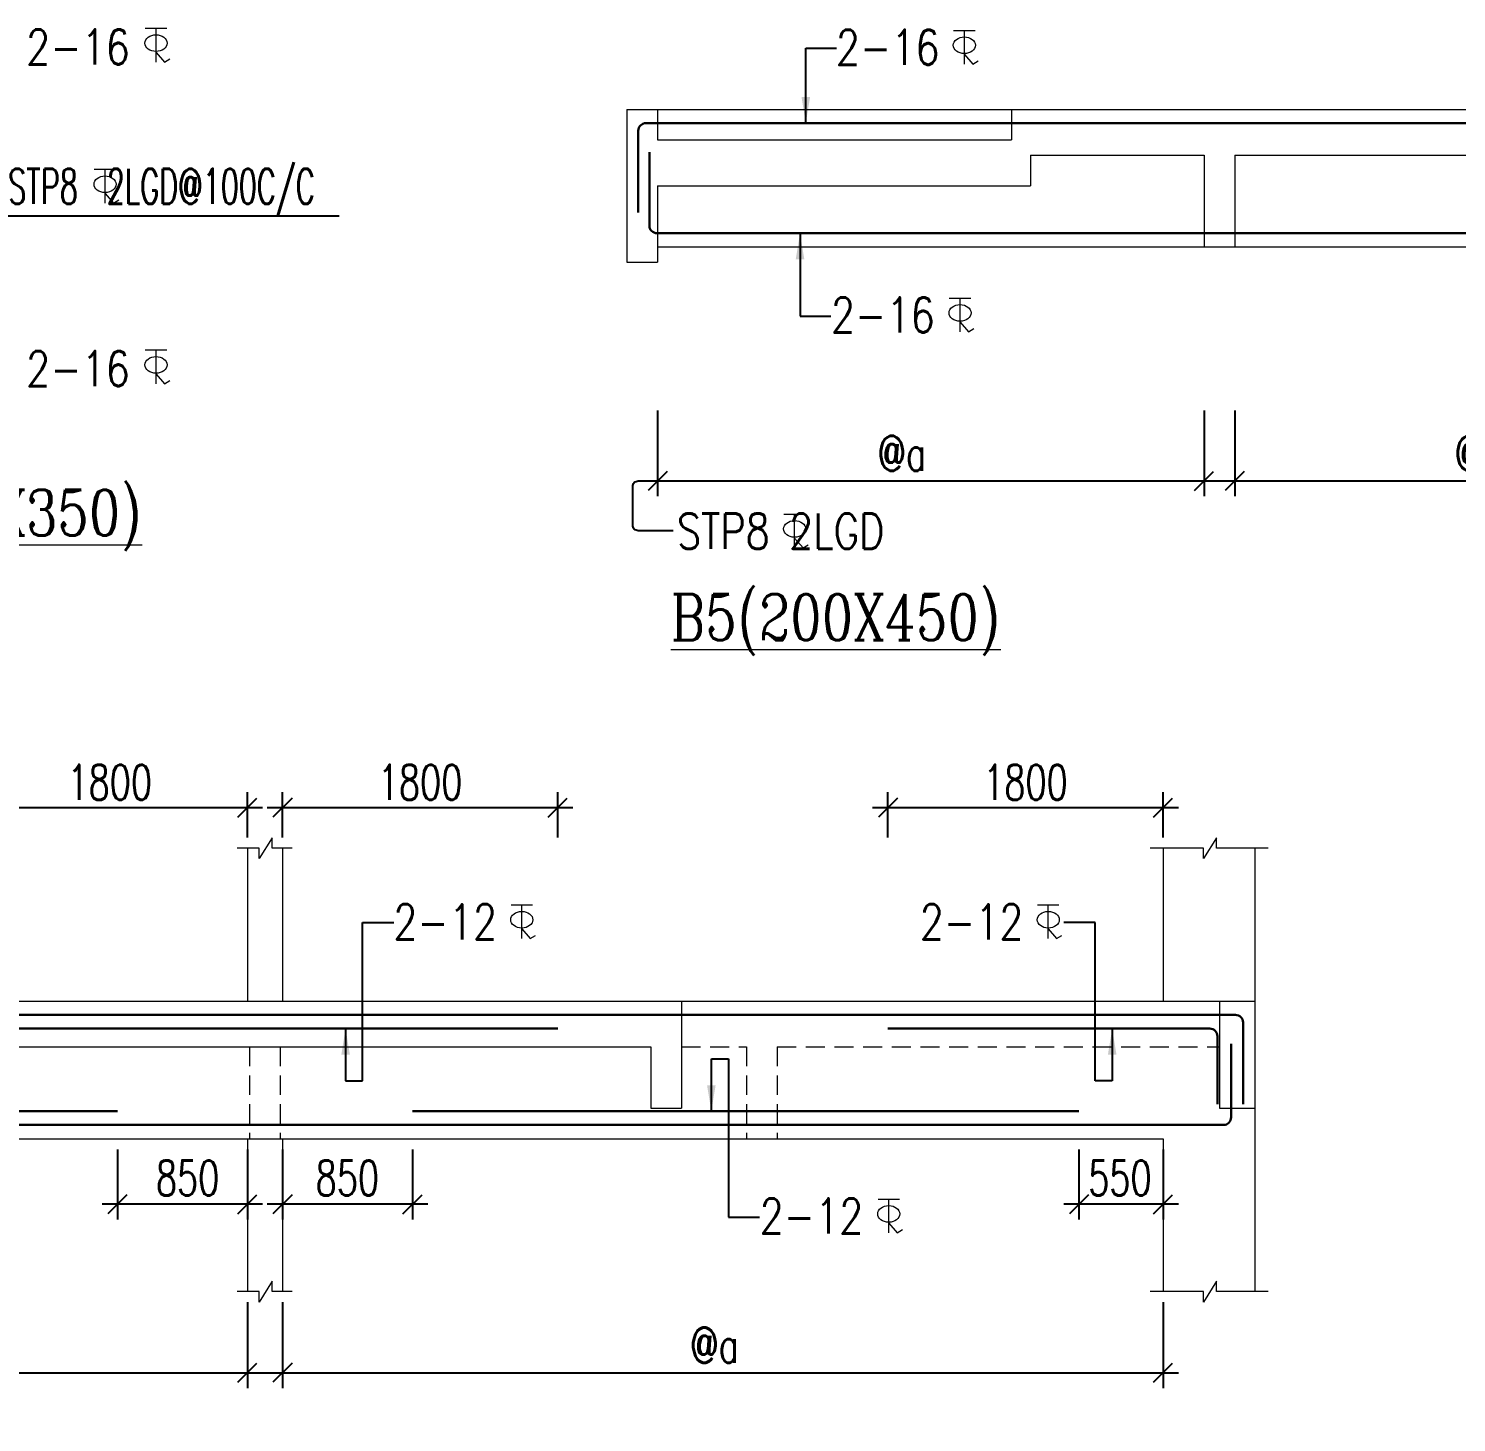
# Model space of a CAD drawing. Header units: millimetres. Extents: x 1255966 to 1543449, y 318653 to 465396.
# Drawn here: x 1501617 to 1510957, y 364506 to 373623 of the extents above; entities that cross this region are included whole.
import ezdxf

# ---------------------------------------------------------------- set-up
doc = ezdxf.new("R2010")
doc.units = ezdxf.units.MM
doc.header["$LTSCALE"] = 500
doc.header["$MEASUREMENT"] = 0
doc.header["$PDMODE"] = 34
doc.linetypes.add('HIDDEN', pattern=[0.375, 0.25, -0.125])
doc.layers.get('Defpoints').update_dxf_attribs({"lineweight": 0})
for name, color, linetype, lineweight in [('BEAM ELE', 2, 'Continuous', 15), ('DIM', 1, 'Continuous', 20), ('TAXT', 3, 'Continuous', 15), ('TEXT', 7, 'Continuous', 13), ('TEXT2', 3, 'Continuous', 15), ('TOWER AREA BEAM..', 3, 'Continuous', 20)]:
    doc.layers.add(name, color=color, linetype=linetype, lineweight=lineweight)
for name, color, linetype in [('D', 10, 'Continuous'), ('ST DIM.', 1, 'Continuous'), ('STEEL', 1, 'Continuous')]:
    doc.layers.add(name, color=color, linetype=linetype)
doc.styles.add('2MM', font='romans.shx', dxfattribs={"width": 0.7})
doc.styles.add('BHTESHT$0$HSCC2', font='romanc.shx')
doc.styles.add('haider', font='romans.shx')
doc.dimstyles.new('SHUIB MOD.', dxfattribs={"dimtxt": 230, "dimasz": 130, "dimexe": 100, "dimexo": 70, "dimgap": 50, "dimtad": 2, "dimdec": 0, "dimzin": 4, "dimdsep": 46, "dimtxsty": '2MM', "dimblk": 'OBLIQUE', "dimcen": 0.09, "dimdle": 100, "dimclrd": 1, "dimclre": 1, "dimclrt": 3, "dimadec": 0, "dimazin": 0, "dimtfac": 1, "dimtdec": 0, "dimtix": 1, "dimtmove": 2, "dimatfit": 3, "dimfxl": 100, "dimtolj": 1, "dimlwd": -1, "dimarcsym": 0})

# ---------------------------------------------------------------- blocks, each defined once
blk = doc.blocks.new('A$C76682FD6')
at = {"layer": 'TEXT', "color": 3, "ltscale": 0.2}
for p, q in [((142.8, 219.2, -0.8), (1.8, 219.2, -0.8)), ((72.3, 0, -0.8), (72.3, 219.2, -0.8)), ((72.3, 63.5, -0.8), (127.7, 0.1, -0.8)), ((127.7, 0.1, -0.8), (162.4, 21.2))]:
    blk.add_line(p, q, dxfattribs=at)
blk.add_ellipse((72.3, 123.8, -0.8), major_axis=(72.3, 0), ratio=0.753223, dxfattribs=at)
blk = doc.blocks.new('_Oblique')
at = {"color": 0, "linetype": 'ByBlock', "lineweight": -2}
blk.add_line((-0.5, -0.5), (0.5, 0.5), dxfattribs=at)
blk = doc.blocks.new('*D116')
at = {"layer": 'Defpoints', "color": 0, "ltscale": 100, "transparency": 16777216}
for p in [(1509506.3, 371194.2, 6.3), (1512606.3, 371194.2, 6.3), (1512606.3, 370663.6)]:
    blk.add_point(p, dxfattribs=at)
at = {"layer": 'ST DIM.', "color": 1, "lineweight": -2, "ltscale": 100, "transparency": 16777216}
for p, q in [((1509506.3, 371124.2), (1509506.3, 370563.6)), ((1512606.3, 371124.2), (1512606.3, 370563.6))]:
    blk.add_line(p, q, dxfattribs=at)
at = {"layer": 'ST DIM.', "color": 1, "ltscale": 100, "transparency": 16777216}
blk.add_line((1509406.3, 370663.6), (1512706.3, 370663.6), dxfattribs=at)
at = {"layer": 'ST DIM.', "color": 1, "ltscale": 100, "transparency": 16777216, "xscale": 125, "yscale": 125, "zscale": 125, "rotation": 180}
blk.add_blockref('_Oblique', (1509506.3, 370663.6), dxfattribs=at)
at = {"layer": 'ST DIM.', "color": 1, "ltscale": 100, "transparency": 16777216, "xscale": 125, "yscale": 125, "zscale": 125}
blk.add_blockref('_Oblique', (1512606.3, 370663.6), dxfattribs=at)
at = {"layer": 'ST DIM.', "color": 3, "ltscale": 100, "transparency": 16777216, "insert": (1511103.7, 370844.1), "char_height": 230, "attachment_point": 5, "style": '2MM'}
blk.add_mtext('\\A1;@a', dxfattribs=at)
blk = doc.blocks.new('*D128')
at = {"layer": 'Defpoints', "color": 0, "ltscale": 100, "transparency": 16777216}
for p in [(1497287.9, 365361.6, 6.3), (1503047.9, 365361.6, 6.3), (1503047.9, 364831.1)]:
    blk.add_point(p, dxfattribs=at)
at = {"layer": 'ST DIM.', "color": 1, "lineweight": -2, "ltscale": 100, "transparency": 16777216}
for p, q in [((1497287.9, 365291.6), (1497287.9, 364731.1)), ((1503047.9, 365291.6), (1503047.9, 364731.1))]:
    blk.add_line(p, q, dxfattribs=at)
at = {"layer": 'ST DIM.', "color": 1, "ltscale": 100, "transparency": 16777216}
blk.add_line((1497187.9, 364831.1), (1503147.9, 364831.1), dxfattribs=at)
at = {"layer": 'ST DIM.', "color": 1, "ltscale": 100, "transparency": 16777216, "xscale": 125, "yscale": 125, "zscale": 125, "rotation": 180}
blk.add_blockref('_Oblique', (1497287.9, 364831.1), dxfattribs=at)
at = {"layer": 'ST DIM.', "color": 1, "ltscale": 100, "transparency": 16777216, "xscale": 125, "yscale": 125, "zscale": 125}
blk.add_blockref('_Oblique', (1503047.9, 364831.1), dxfattribs=at)
at = {"layer": 'ST DIM.', "color": 3, "ltscale": 100, "transparency": 16777216, "insert": (1499951.5, 365011.5), "char_height": 230, "attachment_point": 5, "style": '2MM'}
blk.add_mtext('\\A1;@a', dxfattribs=at)
blk = doc.blocks.new('*D129')
at = {"layer": 'Defpoints', "color": 0, "ltscale": 100, "transparency": 16777216}
for p in [(1503277.9, 365361.6, 6.3), (1509037.9, 365361.6, 6.3), (1509037.9, 364831.1)]:
    blk.add_point(p, dxfattribs=at)
at = {"layer": 'ST DIM.', "color": 1, "lineweight": -2, "ltscale": 100, "transparency": 16777216}
for p, q in [((1503277.9, 365291.6), (1503277.9, 364731.1)), ((1509037.9, 365291.6), (1509037.9, 364731.1))]:
    blk.add_line(p, q, dxfattribs=at)
at = {"layer": 'ST DIM.', "color": 1, "ltscale": 100, "transparency": 16777216}
blk.add_line((1503177.9, 364831.1), (1509137.9, 364831.1), dxfattribs=at)
at = {"layer": 'ST DIM.', "color": 1, "ltscale": 100, "transparency": 16777216, "xscale": 125, "yscale": 125, "zscale": 125, "rotation": 180}
blk.add_blockref('_Oblique', (1503277.9, 364831.1), dxfattribs=at)
at = {"layer": 'ST DIM.', "color": 1, "ltscale": 100, "transparency": 16777216, "xscale": 125, "yscale": 125, "zscale": 125}
blk.add_blockref('_Oblique', (1509037.9, 364831.1), dxfattribs=at)
at = {"layer": 'ST DIM.', "color": 3, "ltscale": 100, "transparency": 16777216, "insert": (1506103.1, 365011.5), "char_height": 230, "attachment_point": 5, "style": '2MM'}
blk.add_mtext('\\A1;@a', dxfattribs=at)
blk = doc.blocks.new('*D130')
at = {"layer": 'Defpoints', "color": 0, "ltscale": 100, "transparency": 16777216}
for p in [(1505077.9, 368527.5), (1503277.9, 368261.6), (1505077.9, 368261.6)]:
    blk.add_point(p, dxfattribs=at)
at = {"layer": 'ST DIM.', "color": 1, "lineweight": -2, "ltscale": 100, "transparency": 16777216}
for p, q in [((1503277.9, 368331.6), (1503277.9, 368627.5)), ((1505077.9, 368331.6), (1505077.9, 368627.5))]:
    blk.add_line(p, q, dxfattribs=at)
at = {"layer": 'ST DIM.', "color": 1, "ltscale": 100, "transparency": 16777216}
blk.add_line((1503177.9, 368527.5), (1505177.9, 368527.5), dxfattribs=at)
at = {"layer": 'ST DIM.', "color": 1, "ltscale": 100, "transparency": 16777216, "xscale": 125, "yscale": 125, "zscale": 125, "rotation": 180}
blk.add_blockref('_Oblique', (1503277.9, 368527.5), dxfattribs=at)
at = {"layer": 'ST DIM.', "color": 1, "ltscale": 100, "transparency": 16777216, "xscale": 125, "yscale": 125, "zscale": 125}
blk.add_blockref('_Oblique', (1505077.9, 368527.5), dxfattribs=at)
at = {"layer": 'ST DIM.', "color": 3, "ltscale": 100, "transparency": 16777216, "insert": (1504177.9, 368692.5), "char_height": 230, "attachment_point": 5, "style": '2MM'}
blk.add_mtext('\\A1;1800', dxfattribs=at)
blk = doc.blocks.new('*D131')
at = {"layer": 'Defpoints', "color": 0, "ltscale": 100, "transparency": 16777216}
for p in [(1503047.9, 368527.5), (1501247.9, 368261.6), (1503047.9, 368261.6)]:
    blk.add_point(p, dxfattribs=at)
at = {"layer": 'ST DIM.', "color": 1, "lineweight": -2, "ltscale": 100, "transparency": 16777216}
for p, q in [((1501247.9, 368331.6), (1501247.9, 368627.5)), ((1503047.9, 368331.6), (1503047.9, 368627.5))]:
    blk.add_line(p, q, dxfattribs=at)
at = {"layer": 'ST DIM.', "color": 1, "ltscale": 100, "transparency": 16777216}
blk.add_line((1501147.9, 368527.5), (1503147.9, 368527.5), dxfattribs=at)
at = {"layer": 'ST DIM.', "color": 1, "ltscale": 100, "transparency": 16777216, "xscale": 125, "yscale": 125, "zscale": 125, "rotation": 180}
blk.add_blockref('_Oblique', (1501247.9, 368527.5), dxfattribs=at)
at = {"layer": 'ST DIM.', "color": 1, "ltscale": 100, "transparency": 16777216, "xscale": 125, "yscale": 125, "zscale": 125}
blk.add_blockref('_Oblique', (1503047.9, 368527.5), dxfattribs=at)
at = {"layer": 'ST DIM.', "color": 3, "ltscale": 100, "transparency": 16777216, "insert": (1502147.9, 368692.5), "char_height": 230, "attachment_point": 5, "style": '2MM'}
blk.add_mtext('\\A1;1800', dxfattribs=at)
blk = doc.blocks.new('*D174')
at = {"layer": 'Defpoints', "color": 0, "ltscale": 100, "transparency": 16777216}
for p in [(1509037.9, 368527.5), (1507237.9, 368261.6), (1509037.9, 368261.6)]:
    blk.add_point(p, dxfattribs=at)
at = {"layer": 'ST DIM.', "color": 1, "lineweight": -2, "ltscale": 100, "transparency": 16777216}
for p, q in [((1507237.9, 368331.6), (1507237.9, 368627.5)), ((1509037.9, 368331.6), (1509037.9, 368627.5))]:
    blk.add_line(p, q, dxfattribs=at)
at = {"layer": 'ST DIM.', "color": 1, "ltscale": 100, "transparency": 16777216}
blk.add_line((1507137.9, 368527.5), (1509137.9, 368527.5), dxfattribs=at)
at = {"layer": 'ST DIM.', "color": 1, "ltscale": 100, "transparency": 16777216, "xscale": 125, "yscale": 125, "zscale": 125, "rotation": 180}
blk.add_blockref('_Oblique', (1507237.9, 368527.5), dxfattribs=at)
at = {"layer": 'ST DIM.', "color": 1, "ltscale": 100, "transparency": 16777216, "xscale": 125, "yscale": 125, "zscale": 125}
blk.add_blockref('_Oblique', (1509037.9, 368527.5), dxfattribs=at)
at = {"layer": 'ST DIM.', "color": 3, "ltscale": 100, "transparency": 16777216, "insert": (1508137.9, 368692.5), "char_height": 230, "attachment_point": 5, "style": '2MM'}
blk.add_mtext('\\A1;1800', dxfattribs=at)
blk = doc.blocks.new('*D176')
at = {"layer": 'Defpoints', "color": 0, "ltscale": 100, "transparency": 16777216}
for p in [(1503277.9, 366361.6), (1504127.9, 366361.6), (1503277.9, 365932.5)]:
    blk.add_point(p, dxfattribs=at)
at = {"layer": 'ST DIM.', "color": 1, "lineweight": -2, "ltscale": 100, "transparency": 16777216}
for p, q in [((1503277.9, 366291.6), (1503277.9, 365832.5)), ((1504127.9, 366291.6), (1504127.9, 365832.5))]:
    blk.add_line(p, q, dxfattribs=at)
at = {"layer": 'ST DIM.', "color": 1, "ltscale": 100, "transparency": 16777216}
blk.add_line((1504227.9, 365932.5), (1503177.9, 365932.5), dxfattribs=at)
at = {"layer": 'ST DIM.', "color": 1, "ltscale": 100, "transparency": 16777216, "xscale": 125, "yscale": 125, "zscale": 125, "rotation": 180}
blk.add_blockref('_Oblique', (1503277.9, 365932.5), dxfattribs=at)
at = {"layer": 'ST DIM.', "color": 1, "ltscale": 100, "transparency": 16777216, "xscale": 125, "yscale": 125, "zscale": 125}
blk.add_blockref('_Oblique', (1504127.9, 365932.5), dxfattribs=at)
at = {"layer": 'ST DIM.', "color": 3, "ltscale": 100, "transparency": 16777216, "insert": (1503702.2, 366104.4), "char_height": 230, "attachment_point": 5, "style": '2MM'}
blk.add_mtext('\\A1;850', dxfattribs=at)
blk = doc.blocks.new('*D177')
at = {"layer": 'Defpoints', "color": 0, "ltscale": 100, "transparency": 16777216}
for p in [(1502197.9, 366361.6), (1503047.9, 366361.6), (1502197.9, 365932.5)]:
    blk.add_point(p, dxfattribs=at)
at = {"layer": 'ST DIM.', "color": 1, "lineweight": -2, "ltscale": 100, "transparency": 16777216}
for p, q in [((1502197.9, 366291.6), (1502197.9, 365832.5)), ((1503047.9, 366291.6), (1503047.9, 365832.5))]:
    blk.add_line(p, q, dxfattribs=at)
at = {"layer": 'ST DIM.', "color": 1, "ltscale": 100, "transparency": 16777216}
blk.add_line((1503147.9, 365932.5), (1502097.9, 365932.5), dxfattribs=at)
at = {"layer": 'ST DIM.', "color": 1, "ltscale": 100, "transparency": 16777216, "xscale": 125, "yscale": 125, "zscale": 125, "rotation": 180}
blk.add_blockref('_Oblique', (1502197.9, 365932.5), dxfattribs=at)
at = {"layer": 'ST DIM.', "color": 1, "ltscale": 100, "transparency": 16777216, "xscale": 125, "yscale": 125, "zscale": 125}
blk.add_blockref('_Oblique', (1503047.9, 365932.5), dxfattribs=at)
at = {"layer": 'ST DIM.', "color": 3, "ltscale": 100, "transparency": 16777216, "insert": (1502657.2, 366104.4), "char_height": 230, "attachment_point": 5, "style": '2MM'}
blk.add_mtext('\\A1;850', dxfattribs=at)
blk = doc.blocks.new('*D178')
at = {"layer": 'Defpoints', "color": 0, "ltscale": 100, "transparency": 16777216}
for p in [(1508487.9, 366361.6), (1509037.9, 366361.6), (1508487.9, 365932.5)]:
    blk.add_point(p, dxfattribs=at)
at = {"layer": 'ST DIM.', "color": 1, "lineweight": -2, "ltscale": 100, "transparency": 16777216}
for p, q in [((1508487.9, 366291.6), (1508487.9, 365832.5)), ((1509037.9, 366291.6), (1509037.9, 365832.5))]:
    blk.add_line(p, q, dxfattribs=at)
at = {"layer": 'ST DIM.', "color": 1, "ltscale": 100, "transparency": 16777216}
blk.add_line((1509137.9, 365932.5), (1508387.9, 365932.5), dxfattribs=at)
at = {"layer": 'ST DIM.', "color": 1, "ltscale": 100, "transparency": 16777216, "xscale": 125, "yscale": 125, "zscale": 125, "rotation": 180}
blk.add_blockref('_Oblique', (1508487.9, 365932.5), dxfattribs=at)
at = {"layer": 'ST DIM.', "color": 1, "ltscale": 100, "transparency": 16777216, "xscale": 125, "yscale": 125, "zscale": 125}
blk.add_blockref('_Oblique', (1509037.9, 365932.5), dxfattribs=at)
at = {"layer": 'ST DIM.', "color": 3, "ltscale": 100, "transparency": 16777216, "insert": (1508755.7, 366104.4), "char_height": 230, "attachment_point": 5, "style": '2MM'}
blk.add_mtext('\\A1;550', dxfattribs=at)
blk = doc.blocks.new('*D215')
at = {"layer": 'Defpoints', "color": 0, "ltscale": 100, "transparency": 16777216}
for p in [(1505731.3, 371194.2, 6.3), (1509306.3, 371194.2, 6.3), (1509306.3, 370663.6)]:
    blk.add_point(p, dxfattribs=at)
at = {"layer": 'ST DIM.', "color": 1, "lineweight": -2, "ltscale": 100, "transparency": 16777216}
for p, q in [((1505731.3, 371124.2), (1505731.3, 370563.6)), ((1509306.3, 371124.2), (1509306.3, 370563.6))]:
    blk.add_line(p, q, dxfattribs=at)
at = {"layer": 'ST DIM.', "color": 1, "ltscale": 100, "transparency": 16777216}
blk.add_line((1505631.3, 370663.6), (1509406.3, 370663.6), dxfattribs=at)
at = {"layer": 'ST DIM.', "color": 1, "ltscale": 100, "transparency": 16777216, "xscale": 125, "yscale": 125, "zscale": 125, "rotation": 180}
blk.add_blockref('_Oblique', (1505731.3, 370663.6), dxfattribs=at)
at = {"layer": 'ST DIM.', "color": 1, "ltscale": 100, "transparency": 16777216, "xscale": 125, "yscale": 125, "zscale": 125}
blk.add_blockref('_Oblique', (1509306.3, 370663.6), dxfattribs=at)
at = {"layer": 'ST DIM.', "color": 3, "ltscale": 100, "transparency": 16777216, "insert": (1507328.7, 370844.1), "char_height": 230, "attachment_point": 5, "style": '2MM'}
blk.add_mtext('\\A1;@a', dxfattribs=at)

msp = doc.modelspace()

# ---------------------------------------------------------------- linework, layer by layer
at = {"layer": 'BEAM ELE', "color": 3}
for points in [[(1503340.5, 368261.6), (1503210.6, 368261.6), (1503210.6, 368330.3), (1503126.1, 368193.6), (1503126.1, 368261.6), (1502981.8, 368261.6)], [(1509724.4, 368261.6), (1509387.5, 368261.6), (1509387.5, 368330.3), (1509302.9, 368193.6), (1509302.9, 368261.6), (1508952.7, 368261.6)], [(1503340.5, 365361.6), (1503210.6, 365361.6), (1503210.6, 365430.3), (1503126.1, 365293.6), (1503126.1, 365361.6), (1502981.8, 365361.6)], [(1509724.4, 365361.6), (1509387.5, 365361.6), (1509387.5, 365430.3), (1509302.9, 365293.6), (1509302.9, 365361.6), (1508952.7, 365361.6)]]:
    msp.add_lwpolyline(points, dxfattribs=at)
at = {"layer": 'ST DIM.'}
for points, elevation in [([(1505832.5, 370338.5), (1505604.2, 370338.5, -0.414214), (1505568.4, 370374.3), (1505568.4, 370627.9, -0.414214), (1505604.2, 370663.6), (1510132.5, 370663.6)], -601194.1), ([(1497389.1, 364505.9), (1497160.8, 364505.9, -0.414214), (1497125, 364541.7), (1497125, 364795.3, -0.414214), (1497160.8, 364831.1), (1506505, 364831.1)], -2.7)]:
    msp.add_lwpolyline(points, format="xyb", dxfattribs=dict(at, elevation=elevation))
at = {"layer": 'STEEL', "color": 4, "lineweight": 30, "ltscale": 10}
for p, q in [((1505605.3, 372420.5, -186.5), (1505605.3, 372954.2, -186.5)), ((1505655.3, 373004.2, -140.7), (1512781.4, 373004.2, -1281856.1)), ((1505677.5, 372334.2, -599978), (1505677.5, 372815.2, -599978)), ((1505727.5, 372284.2, -599942.4), (1512709.2, 372284.2, -1826933.4)), ((1496840.4, 367171.6, -140.7), (1509511.2, 367171.6, -2346141.3)), ((1501247.9, 367081.6, -2131075.5), (1505077.9, 367081.6, -2792307)), ((1507237.9, 367081.6, -2449678.7), (1509343.2, 367081.6, -2780102.6)), ((1509561.1, 366587.9, -186.5), (1509561.1, 367121.6, -186.5)), ((1509393.2, 366587.9, -186.5), (1509393.2, 367031.6, -186.5)), ((1509483, 366501.6, -599978), (1509483, 366982.7, -599978)), ((1497837.9, 366541.6, -2068947.1), (1502197.9, 366541.6, -2333452.2)), ((1504127.9, 366541.6, -2068947.1), (1508487.9, 366541.6, -2358723.4)), ((1496924, 366451.6, -599942.4), (1509433, 366451.6, -2883032.6))]:
    msp.add_line(p, q, dxfattribs=at)
for centre, start, end in [((1505655.3, 372954.2, -186.5), 90, 180), ((1505727.5, 372334.2, -599978), 180, 270), ((1509511.1, 367121.6, -186.5), 0, 90), ((1509343.2, 367031.6, -186.5), 0, 90), ((1509433, 366501.6, -599978), 270, 0)]:
    msp.add_arc(centre, 50, start, end, dxfattribs=at)
at = {"layer": 'TOWER AREA BEAM..'}
for p, q in [((1505531.3, 373094.2), (1505531.3, 372094.2)), ((1505531.3, 373094.2), (1512606.3, 373094.2)), ((1505731.3, 373094.2), (1505731.3, 372894.2)), ((1508046.3, 373094.2), (1508046.3, 372894.2)), ((1505731.3, 372894.2), (1508046.3, 372894.2)), ((1508171.3, 372794.2), (1509306.3, 372794.2)), ((1508171.3, 372794.2), (1508171.3, 372594.2)), ((1509306.3, 372794.2), (1509306.3, 372194.2)), ((1509506.3, 372794.2), (1509506.3, 372194.2)), ((1509506.3, 372794.2), (1512291.3, 372794.2)), ((1505731.3, 372594.2), (1508171.3, 372594.2)), ((1505731.3, 372594.2), (1505731.3, 372094.2)), ((1505731.3, 372194.2), (1512606.3, 372194.2)), ((1505531.3, 372094.2), (1505731.3, 372094.2)), ((1503047.9, 368261.6), (1503047.9, 367261.6)), ((1503277.9, 368261.6), (1503277.9, 367261.6)), ((1509037.9, 368261.6), (1509037.9, 367261.6)), ((1509637.9, 368261.6), (1509637.9, 365361.6)), ((1496687.9, 367261.6), (1509637.9, 367261.6)), ((1505887.9, 367261.6), (1505887.9, 366561.6)), ((1509407.9, 367261.6), (1509407.9, 366561.6)), ((1500637.9, 366961.6), (1505687.9, 366961.6)), ((1505687.9, 366961.6), (1505687.9, 366561.6)), ((1505687.9, 366561.6), (1505887.9, 366561.6)), ((1509407.9, 366561.6), (1509637.9, 366561.6)), ((1497287.9, 366361.6), (1509037.9, 366361.6)), ((1503047.9, 366361.6), (1503047.9, 365361.6)), ((1503277.9, 366361.6), (1503277.9, 365361.6)), ((1509037.9, 366361.6), (1509037.9, 365361.6))]:
    msp.add_line(p, q, dxfattribs=at)
at = {"layer": 'TOWER AREA BEAM..', "linetype": 'HIDDEN'}
for p, q in [((1503062.9, 366961.6, 1149448.8), (1503062.9, 366361.6, 1149448.8)), ((1503262.9, 366961.6, 1192033), (1503262.9, 366361.6, 1192033)), ((1505887.9, 366961.6), (1506312.9, 366961.6)), ((1506312.9, 366961.6), (1506312.9, 366361.6)), ((1506512.9, 366961.6), (1506512.9, 366361.6)), ((1506512.9, 366961.6), (1509407.9, 366961.6))]:
    msp.add_line(p, q, dxfattribs=at)

# ---------------------------------------------------------------- block references
at = {"layer": 'DIM', "lineweight": 0}
for p in [(1502378.2, 373403.5, 0.3), (1507665.6, 373389.7, -22512), (1502045.1, 372480.6, 0.5), (1507637.8, 371638.8, -599957.5), (1502378.2, 371299.1, 0.3), (1506555, 370225.8, -601193.6), (1504771, 367670.3, 1869101.5), (1508214.1, 367670.3, 1869101.5), (1507171.4, 365745.9, 2227283.3)]:
    msp.add_blockref('A$C76682FD6', p, dxfattribs=at)

# ---------------------------------------------------------------- texts
at = {"layer": 'TAXT', "style": 'BHTESHT$0$HSCC2', "width": 0.8}
for s, p in [('%%UB4(200X350)', (1500201, 370306.7, 0)), ('%%UB5(200X450)', (1505817.5, 369622.3, 574755.3))]:
    msp.add_text(s, height=300, dxfattribs=at).set_placement(p)
at = {"layer": 'TEXT2', "color": 3, "style": 'haider'}
for s, width, p in [('2-16', 0.8, (1501600.9, 373387.2, -0.4)), ('2-16', 0.8, (1506897.6, 373384.5, -22512.8)), ('STP8  2LGD@100C/C', 0.6, (1501484, 372475.4, -0.3)), ('2-16', 0.8, (1506865.5, 371633.7, 1197983.4)), ('2-16', 0.8, (1501600.9, 371282.8, -0.4)), ('STP8 2LGD', 0.8, (1505858.3, 370220.6, -601194.4)), ('2-12', 0.8, (1504003, 367665.1, 1869100.7)), ('2-12', 0.8, (1507446.1, 367665.1, 1869100.7)), ('2-12', 0.8, (1506399, 365740.7, 4025224.2))]:
    msp.add_text(s, height=230, dxfattribs=dict(at, width=width)).set_placement(p)

# ---------------------------------------------------------------- dimensions: what is measured, and where the dimension line sits
at = {"layer": 'ST DIM.', "ltscale": 100}
for base, p1, p2, picture, middle in [((1509306.3, 370663.6, -601197.7), (1505731.3, 371194.2, -601191.4), (1509306.3, 371194.2, -601191.4), '*D215', (1507328.7, 370844.1, -601197.7)), ((1512606.3, 370663.6, -601197.7), (1509506.3, 371194.2, -601191.4), (1512606.3, 371194.2, -601191.4), '*D116', (1511103.7, 370844.1, -601197.7)), ((1503047.9, 364831.1, -6.3), (1497287.9, 365361.6), (1503047.9, 365361.6), '*D128', (1499951.5, 365011.5, -6.3)), ((1509037.9, 364831.1, -6.3), (1503277.9, 365361.6), (1509037.9, 365361.6), '*D129', (1506103.1, 365011.5, -6.3))]:
    dim = msp.add_linear_dim(base=base, p1=p1, p2=p2, text='@a', dimstyle='SHUIB MOD.', override={"dimasz": 125}, dxfattribs=at)
    dim.commit()
    dim.dimension.update_dxf_attribs({"geometry": picture, "text_midpoint": middle, "dimtype": 160})
for base, p1, p2, picture, middle in [((1503047.9, 368527.5), (1501247.9, 368261.6), (1503047.9, 368261.6), '*D131', (1502147.9, 368692.5)), ((1505077.9, 368527.5), (1503277.9, 368261.6), (1505077.9, 368261.6), '*D130', (1504177.9, 368692.5)), ((1509037.9, 368527.5), (1507237.9, 368261.6), (1509037.9, 368261.6), '*D174', (1508137.9, 368692.5))]:
    dim = msp.add_linear_dim(base=base, p1=p1, p2=p2, dimstyle='SHUIB MOD.', override={"dimasz": 125}, dxfattribs=at)
    dim.commit()
    dim.dimension.update_dxf_attribs({"geometry": picture, "text_midpoint": middle})
for base, p1, p2, picture, middle in [((1502197.9, 365932.5), (1503047.9, 366361.6), (1502197.9, 366361.6), '*D177', (1502657.2, 366104.4)), ((1503277.9, 365932.5), (1504127.9, 366361.6), (1503277.9, 366361.6), '*D176', (1503702.2, 366104.4)), ((1508487.9, 365932.5), (1509037.9, 366361.6), (1508487.9, 366361.6), '*D178', (1508755.7, 366104.4))]:
    dim = msp.add_linear_dim(base=base, p1=p1, p2=p2, dimstyle='SHUIB MOD.', override={"dimasz": 125}, dxfattribs=at)
    dim.commit()
    dim.dimension.update_dxf_attribs({"geometry": picture, "text_midpoint": middle, "dimtype": 160})

# ---------------------------------------------------------------- leaders
at = {"layer": 'D', "linetype": 'Continuous'}
for points in [[(1506700.9, 373004.2, -4484638.2), (1506700.9, 373494.2, -4484638.2), (1506900.9, 373494.2, -4484638.2)], [(1501308.8, 372398.1, -0.1), (1503648.3, 372398.1, -0.1)], [(1506663.1, 372284.2, -5062083.7), (1506663.1, 371741.4, -5062083.7), (1506865.1, 371741.4, -5062083.7)], [(1503690.6, 367081.6, -2593024.7), (1503690.6, 366739.2, -2593024.7), (1503801.8, 366739.2, -2593024.7), (1503801.8, 367774.8, -2593024.7), (1504006.3, 367774.8, -2593024.7)], [(1508705.1, 367081.6, -2593024.7), (1508705.1, 366739.2, -2593024.7), (1508593.9, 366739.2, -2593024.7), (1508593.9, 367774.8, -2593024.7), (1508389.4, 367774.8, -2593024.7)], [(1506083, 366541.6, -2234842.8), (1506083, 366884, -2234842.8), (1506194.2, 366884, -2234842.8), (1506194.2, 365848.4, -2234842.8), (1506398.7, 365848.4, -2234842.8)]]:
    msp.add_leader(points, dimstyle='SHUIB MOD.', override={"dimasz": 170, "dimtad": 0}, dxfattribs=at)

doc.saveas('drawing.dxf')
